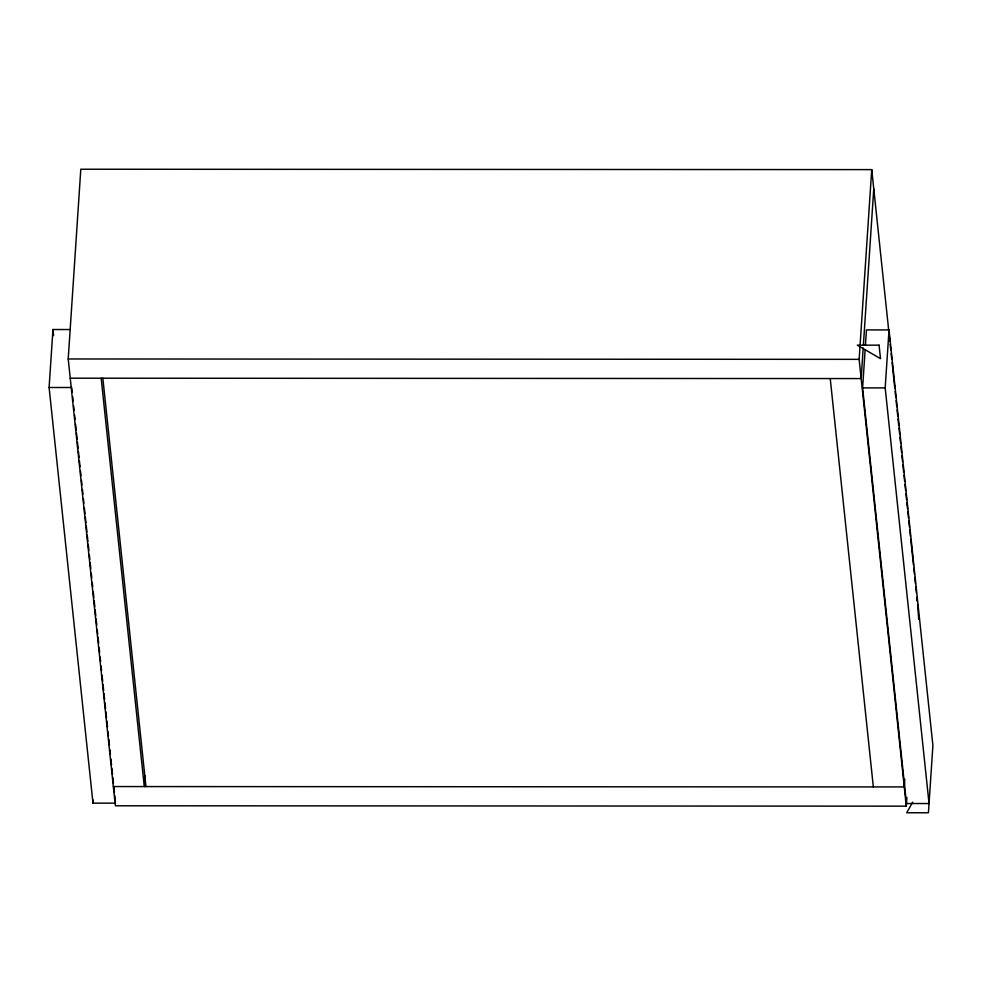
<?xml version="1.0" encoding="UTF-8"?>
<svg xmlns="http://www.w3.org/2000/svg" width="982" height="982" viewBox="0 0 982 982"><rect width="100%" height="100%" fill="white"/><g stroke="black" fill="none" stroke-linecap="round" stroke-linejoin="round"><path stroke-width="1.47" d="M115.545 803.153L92.971 803.141L49.1 387.497L52.954 329.522L69.501 329.535M906.877 797.421L906.3 806.161L115.373 805.78L68.212 358.97L80.806 169.235L871.734 169.616L888.882 332.076M92.971 803.141L93.18 800.084M144.992 775.866L144.28 786.57L101.171 378.217M906.3 806.161L859.14 359.351L871.734 169.616M863.19 347.972L861.165 378.573L70.238 378.193M863.399 344.915L873.759 188.839M865.437 345.173L866.455 329.915L889.029 329.927L885.175 387.902L929.046 803.534L906.472 803.522L862.601 387.89L865.13 349.752M904.778 779.291L904.275 786.938L113.347 786.557M916.672 600.26L916.869 597.203L917.348 601.635M918.698 619.482L917.654 604.593M912.671 802.208L906.693 812.752L928.432 812.765L932.9 745.559L889.029 329.927M68.212 358.97L859.14 359.351M49.1 387.497L71.674 387.509L72.152 392.076M862.601 387.89L885.175 387.902M889.201 335.12L889.852 341.22M890.171 344.265L890.821 350.353M891.14 353.41L891.779 359.498M892.098 362.542L894.835 388.455M895.154 391.499L895.805 397.587M896.124 400.644L896.762 406.732M897.094 409.789L897.732 415.877M898.051 418.921L898.702 425.022M899.021 428.066L899.659 434.167M899.978 437.211L900.629 443.312M900.948 446.356L901.586 452.444M901.918 455.501L902.556 461.589M902.875 464.633L903.686 472.256M904.005 475.3L904.643 481.401M904.974 484.445L905.613 490.546M905.932 493.59L906.582 499.678M906.902 502.735L907.54 508.823M907.871 511.88L908.51 517.968M908.829 521.012L909.479 527.113M909.798 530.157L910.437 536.258M910.756 539.302L913.493 565.202M913.812 568.247L914.463 574.347M914.782 577.391L915.42 583.492M915.752 586.536L916.39 592.637M830.232 378.561L873.342 786.926M102.84 378.217L145.95 786.582M72.643 396.642L73.122 401.208M73.601 405.787L74.08 410.353M74.571 414.92L75.049 419.486M75.528 424.052L76.179 430.141M76.498 433.185L77.136 439.273M77.455 442.317L78.106 448.406M78.425 451.45L79.063 457.551M79.382 460.595L80.033 466.683M80.512 471.25L80.99 475.816M81.481 480.382L81.96 484.948M82.439 489.515L82.93 494.081M83.409 498.647L83.887 503.226M84.366 507.792L85.017 513.881M85.336 516.925L85.974 523.013M86.293 526.057L86.944 532.146M87.263 535.19L87.901 541.278M88.233 544.323L88.871 550.423M89.35 554.99L89.841 559.556M90.16 562.6L90.798 568.688M91.277 573.255L91.768 577.821M92.247 582.387L92.725 586.954M93.204 591.52L93.855 597.608M94.174 600.665L94.812 606.753M95.144 609.797L95.782 615.886M96.101 618.93L96.752 625.018M97.23 629.585L97.709 634.151M98.028 637.195L98.679 643.284M99.157 647.85L99.636 652.429M100.127 656.995L100.606 661.561M101.085 666.127L101.563 670.694M102.054 675.26L102.693 681.348M103.012 684.393L103.662 690.481M103.982 693.525L104.62 699.626M104.939 702.67L105.59 708.759M105.909 711.803L106.547 717.891M106.866 720.935L107.517 727.024M107.995 731.59L108.474 736.156M108.806 739.201L109.444 745.289M109.923 749.867L110.401 754.434M110.892 759L111.531 765.088M111.85 768.133L112.5 774.221M112.82 777.265L113.458 783.354M113.777 786.398L114.428 792.486M114.747 795.53L115.385 801.631M52.954 329.522L53.593 335.623M879.074 345.173L857.335 345.161L880.498 358.675L879.074 345.173"/></g></svg>
